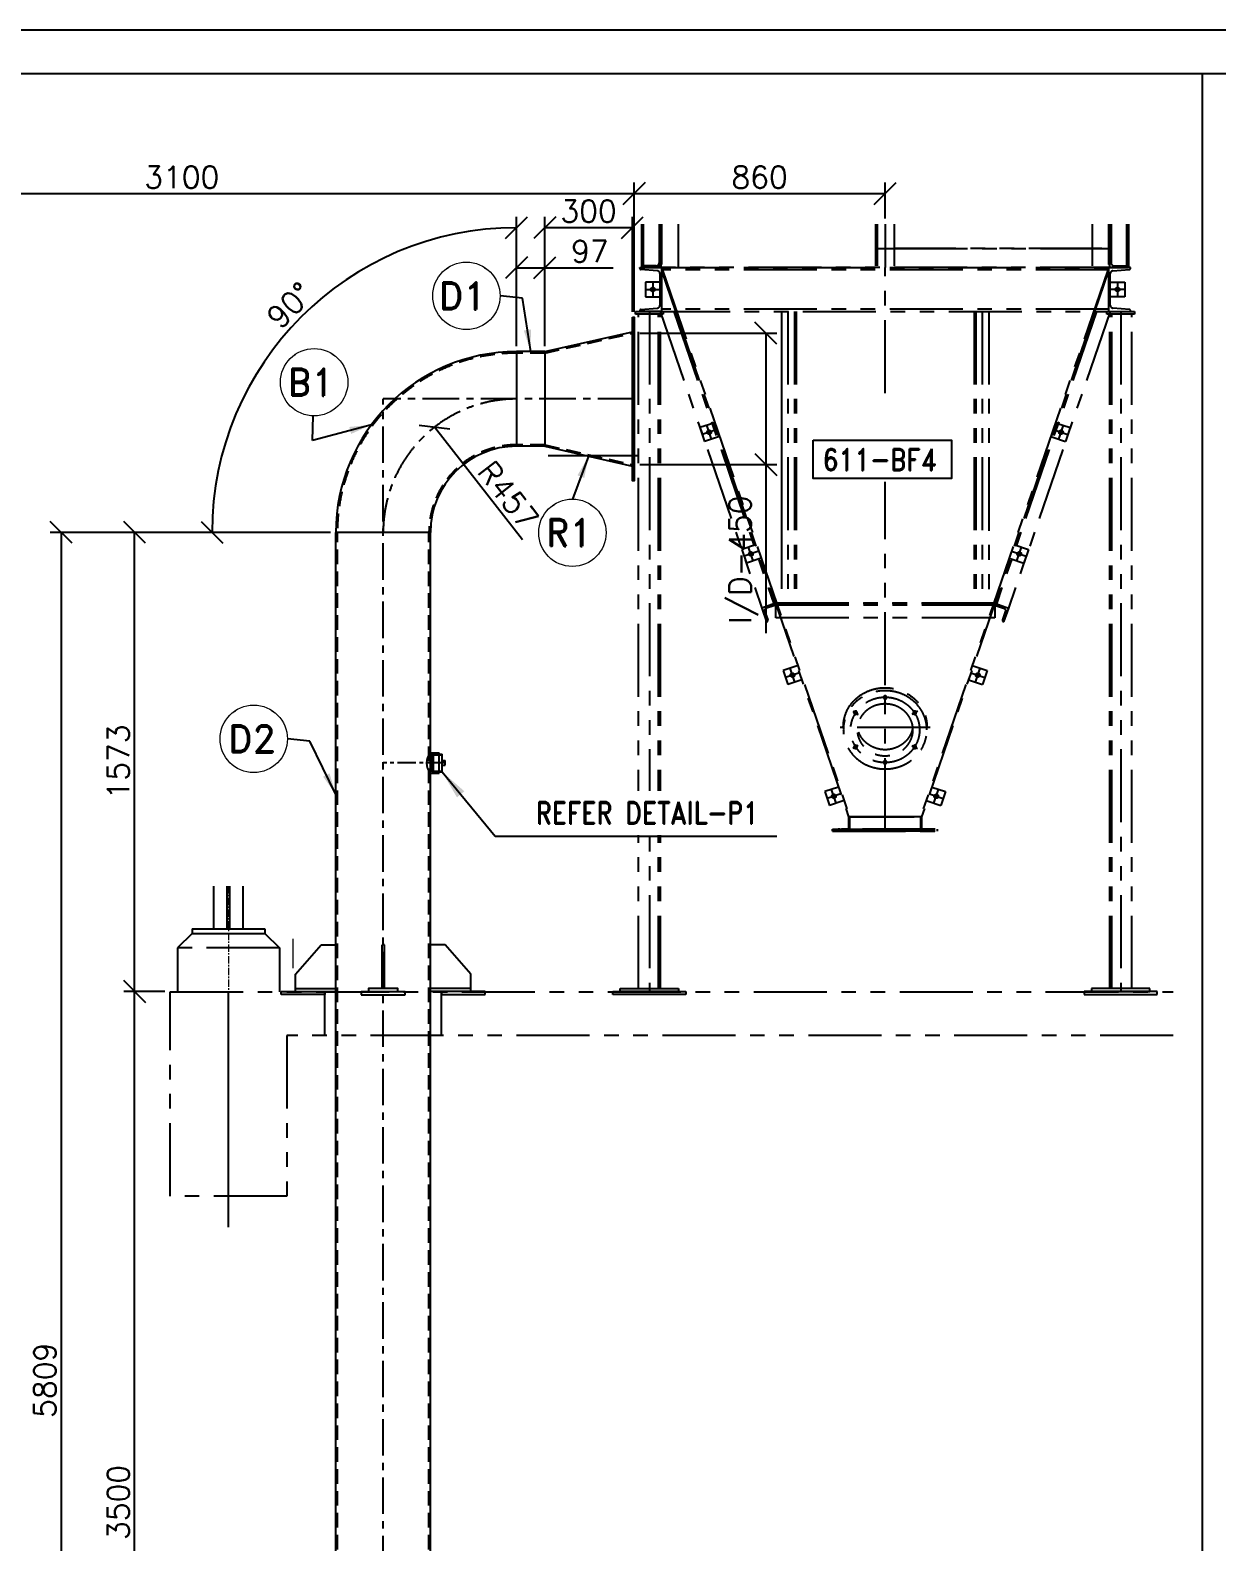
# Model space of a CAD drawing. Header units: inches. Extents: x 0 to 157513, y -28488 to 35640.
# Drawn here: x 62654 to 70786, y 25285 to 35640 of the extents above; entities that cross this region are included whole.
import ezdxf

# ---------------------------------------------------------------- set-up
doc = ezdxf.new("R2010")
doc.units = ezdxf.units.IN
doc.header["$LTSCALE"] = 400
doc.header["$MEASUREMENT"] = 0
for name, pattern in [('0', [0]), ('CENTER', [2, 1.25, -0.25, 0.25, -0.25]), ('CONTINOUS', [0]), ('DASHED2', [0.375, 0.25, -0.125]), ('HIDDEN', [9.525, 6.35, -3.175]), ('HIDDEN2', [4.7625, 3.175, -1.5875]), ('PHANTOM', [2.5, 1.25, -0.25, 0.25, -0.25, 0.25, -0.25])]:
    doc.linetypes.add(name, pattern=pattern)
for name, color, linetype in [('BF', 8, 'PHANTOM'), ('cen', 1, 'CENTER'), ('DIM', 1, 'Continuous'), ('hid', 3, 'HIDDEN2'), ('STR', 8, 'PHANTOM')]:
    doc.layers.add(name, color=color, linetype=linetype)
doc.layers.add('bordertext', color=1, linetype='Continuous', lineweight=20)
doc.styles.add('RD', font='ROMAND.SHX')
doc.styles.add('ROMAND', font='romand.shx', dxfattribs={"width": 0.85})
doc.styles.add('ROMANS', font='romans')
doc.dimstyles.new('SAM2 60 SC', dxfattribs={"dimscale": 60, "dimtxt": 2.5, "dimasz": 2.5, "dimexe": 1.25, "dimexo": 0.625, "dimtad": 1, "dimtoh": 1, "dimdec": 0, "dimdsep": 46, "dimtxsty": 'ROMANS', "dimblk": 'OBLIQUE', "dimcen": 2.5, "dimclrd": 1, "dimclre": 1, "dimclrt": 256, "dimadec": 0, "dimazin": 2, "dimtfac": 1, "dimtdec": 0, "dimtofl": 0, "dimtmove": 0, "dimatfit": 3, "dimfxl": 1, "dimtolj": 1, "dimtzin": 0, "dimarcsym": 1})
doc.dimstyles.new('STANDARD$7', dxfattribs={"dimscale": 25, "dimtxt": 2.5, "dimasz": 2.5, "dimexe": 1.5, "dimexo": 1, "dimgap": 1, "dimtad": 1, "dimdec": 3, "dimzin": 12, "dimdsep": 46, "dimtxsty": 'ROMANS', "dimcen": 125, "dimclrd": 1, "dimclre": 1, "dimclrt": 7, "dimadec": 0, "dimazin": 3, "dimtp": 0.051, "dimtm": 0.032, "dimtfac": 0.6, "dimtdec": 3, "dimtmove": 0, "dimatfit": 3, "dimfxl": 1, "dimtvp": 1, "dimtolj": 1, "dimtzin": 0, "dimarcsym": 1})

# ---------------------------------------------------------------- blocks, each defined once
blk = doc.blocks.new('_OBLIQUE')
at = {"color": 0, "linetype": 'ByBlock'}
blk.add_line((-0.5, -0.5), (0.5, 0.5), dxfattribs=at)
blk = doc.blocks.new('*D189')
at = {"color": 1, "lineweight": -2}
for p, q in [((66831, 33564), (67770, 33564)), ((67695, 33564), (67695, 32664)), ((66831, 32664), (67770, 32664)), ((67695, 32664), (67695, 31510))]:
    blk.add_line(p, q, dxfattribs=at)
at = {"layer": 'Defpoints', "color": 0}
for p in [(66793, 33564), (66793, 32664), (67695, 32664)]:
    blk.add_point(p, dxfattribs=at)
at = {"color": 1, "lineweight": -2, "xscale": 150, "yscale": 150, "zscale": 150}
for p, rotation in [((67695, 33564), 90), ((67695, 32664), 270)]:
    blk.add_blockref('_OBLIQUE', p, dxfattribs=dict(at, rotation=rotation))
at = {"insert": (67544, 32012), "char_height": 150, "attachment_point": 5, "rotation": 90, "style": 'ROMANS'}
blk.add_mtext('\\A1;I/D-450', dxfattribs=at)
blk = doc.blocks.new('*D190')
at = {"color": 1, "lineweight": -2}
for p, q in [((66181, 33475), (66181, 34362)), ((66781, 34287), (66181, 34287)), ((66781, 33711), (66781, 34362))]:
    blk.add_line(p, q, dxfattribs=at)
at = {"layer": 'Defpoints', "color": 0}
for p in [(66181, 34287), (66781, 33674), (66181, 33438, 0)]:
    blk.add_point(p, dxfattribs=at)
at = {"color": 1, "lineweight": -2, "xscale": 150, "yscale": 150, "zscale": 150, "rotation": 180}
blk.add_blockref('_OBLIQUE', (66181, 34287), dxfattribs=at)
at = {"color": 1, "lineweight": -2, "xscale": 150, "yscale": 150, "zscale": 150}
blk.add_blockref('_OBLIQUE', (66781, 34287), dxfattribs=at)
at = {"insert": (66481, 34400), "char_height": 150, "attachment_point": 5, "style": 'ROMANS'}
blk.add_mtext('\\A1;300', dxfattribs=at)
blk = doc.blocks.new('*D191')
at = {"color": 1, "lineweight": -2}
for p, q in [((65987, 33475), (65987, 34088)), ((66181, 33475), (66181, 34088)), ((65987, 34013), (66181, 34013)), ((66181, 34013), (66649, 34013))]:
    blk.add_line(p, q, dxfattribs=at)
at = {"layer": 'Defpoints', "color": 0}
for p in [(65987, 34013), (65987, 33438, 0), (66181, 33438, 0)]:
    blk.add_point(p, dxfattribs=at)
at = {"color": 1, "lineweight": -2, "xscale": 150, "yscale": 150, "zscale": 150, "rotation": 180}
blk.add_blockref('_OBLIQUE', (65987, 34013), dxfattribs=at)
at = {"color": 1, "lineweight": -2, "xscale": 150, "yscale": 150, "zscale": 150}
blk.add_blockref('_OBLIQUE', (66181, 34013), dxfattribs=at)
at = {"insert": (66490, 34125), "char_height": 150, "attachment_point": 5, "style": 'ROMANS'}
blk.add_mtext('\\A1;97', dxfattribs=at)
blk = doc.blocks.new('*D192')
at = {"color": 1, "lineweight": -2}
for p, q in [((65987, 33475), (65987, 34362)), ((64712, 32200), (63825, 32200))]:
    blk.add_line(p, q, dxfattribs=at)
blk.add_arc((65987, 32200), 2087, 90, 180, dxfattribs=at)
at = {"layer": 'Defpoints', "color": 0}
for p in [(64943, 34007), (65987, 33438, 0), (64749, 32200, 0), (65987, 32200, 0)]:
    blk.add_point(p, dxfattribs=at)
at = {"color": 1, "lineweight": -2, "xscale": 150, "yscale": 150, "zscale": 150}
blk.add_blockref('_OBLIQUE', (65987, 34287), dxfattribs=at)
at = {"color": 1, "lineweight": -2, "xscale": 150, "yscale": 150, "zscale": 150, "rotation": 270.0000000000002}
blk.add_blockref('_OBLIQUE', (63900, 32200), dxfattribs=at)
at = {"insert": (64432, 33755), "char_height": 150, "attachment_point": 5, "rotation": 45, "style": 'ROMANS'}
blk.add_mtext('\\A1;90°', dxfattribs=at)
blk = doc.blocks.new('*D193')
at = {"color": 1, "lineweight": -2}
for p, q in [((64712, 32200), (62792, 32200)), ((62867, 32200), (62867, 20582)), ((64712, 20582), (62792, 20582))]:
    blk.add_line(p, q, dxfattribs=at)
at = {"layer": 'Defpoints', "color": 0}
for p in [(64749, 32200, 0), (62867, 20582), (64749, 20582, 0)]:
    blk.add_point(p, dxfattribs=at)
at = {"color": 1, "lineweight": -2, "xscale": 150, "yscale": 150, "zscale": 150}
for p, rotation in [((62867, 32200), 90), ((62867, 20582), 270)]:
    blk.add_blockref('_OBLIQUE', p, dxfattribs=dict(at, rotation=rotation))
at = {"insert": (62755, 26391), "char_height": 150, "attachment_point": 5, "rotation": 90, "style": 'ROMANS'}
blk.add_mtext('\\A1;5809', dxfattribs=at)
blk = doc.blocks.new('*D99')
at = {"color": 1, "lineweight": -2}
for p, q in [((64336, 32200), (63295, 32200)), ((63370, 29054), (63370, 32200)), ((63576, 29054), (63295, 29054))]:
    blk.add_line(p, q, dxfattribs=at)
at = {"layer": 'Defpoints', "color": 0}
for p in [(63370, 32200), (64373, 32200), (63613, 29054, 38)]:
    blk.add_point(p, dxfattribs=at)
at = {"color": 1, "lineweight": -2, "xscale": 150, "yscale": 150, "zscale": 150}
for p, rotation in [((63370, 32200), 90), ((63370, 29054), 270)]:
    blk.add_blockref('_OBLIQUE', p, dxfattribs=dict(at, rotation=rotation))
at = {"insert": (63258, 30627), "char_height": 150, "attachment_point": 5, "rotation": 90, "style": 'ROMANS'}
blk.add_mtext('\\A1;1573', dxfattribs=at)
blk = doc.blocks.new('*D100')
at = {"color": 1, "lineweight": -2}
for p, q in [((63576, 29054), (63295, 29054)), ((63370, 22053), (63370, 29054)), ((63862, 22053), (63295, 22053))]:
    blk.add_line(p, q, dxfattribs=at)
at = {"layer": 'Defpoints', "color": 0}
for p in [(63370, 29054), (63613, 29054, 38), (63900, 22053)]:
    blk.add_point(p, dxfattribs=at)
at = {"color": 1, "lineweight": -2, "xscale": 150, "yscale": 150, "zscale": 150}
for p, rotation in [((63370, 29054), 90), ((63370, 22053), 270)]:
    blk.add_blockref('_OBLIQUE', p, dxfattribs=dict(at, rotation=rotation))
at = {"insert": (63258, 25554), "char_height": 150, "attachment_point": 5, "rotation": 90, "style": 'ROMANS'}
blk.add_mtext('\\A1;3500', dxfattribs=at)
blk = doc.blocks.new('*D197')
at = {"color": 1, "lineweight": -2}
for p, q in [((60593, 33151), (60593, 34596)), ((66793, 33711), (66793, 34596)), ((60593, 34521), (66793, 34521))]:
    blk.add_line(p, q, dxfattribs=at)
at = {"layer": 'Defpoints', "color": 0}
for p in [(66793, 34521), (66793, 33674), (60593, 33114, 0)]:
    blk.add_point(p, dxfattribs=at)
at = {"color": 1, "lineweight": -2, "xscale": 150, "yscale": 150, "zscale": 150, "rotation": 180}
blk.add_blockref('_OBLIQUE', (60593, 34521), dxfattribs=at)
at = {"color": 1, "lineweight": -2, "xscale": 150, "yscale": 150, "zscale": 150}
blk.add_blockref('_OBLIQUE', (66793, 34521), dxfattribs=at)
at = {"insert": (63693, 34633), "char_height": 150, "attachment_point": 5, "style": 'ROMANS'}
blk.add_mtext('\\A1;3100', dxfattribs=at)
blk = doc.blocks.new('*D198')
at = {"color": 1, "lineweight": -2}
for p, q in [((66793, 33711), (66793, 34596)), ((68513, 34349), (68513, 34596)), ((66793, 34521), (68513, 34521))]:
    blk.add_line(p, q, dxfattribs=at)
at = {"layer": 'Defpoints', "color": 0}
for p in [(68513, 34521), (68513, 34312), (66793, 33674)]:
    blk.add_point(p, dxfattribs=at)
at = {"color": 1, "lineweight": -2, "xscale": 150, "yscale": 150, "zscale": 150, "rotation": 180}
blk.add_blockref('_OBLIQUE', (66793, 34521), dxfattribs=at)
at = {"color": 1, "lineweight": -2, "xscale": 150, "yscale": 150, "zscale": 150}
blk.add_blockref('_OBLIQUE', (68513, 34521), dxfattribs=at)
at = {"insert": (67653, 34633), "char_height": 150, "attachment_point": 5, "style": 'ROMANS'}
blk.add_mtext('\\A1;860', dxfattribs=at)
blk = doc.blocks.new('*D113')
at = {"color": 1, "lineweight": -2}
blk.add_line((66028, 32148), (65424, 32920), dxfattribs=at)
at = {"layer": 'Defpoints', "color": 0}
for p in [(65424, 32920, 0), (65987, 32200, 0)]:
    blk.add_point(p, dxfattribs=at)
at = {"color": 1, "lineweight": -2, "xscale": 150, "yscale": 150, "zscale": 150, "rotation": 128.059806357429}
blk.add_blockref('_OBLIQUE', (65424, 32920), dxfattribs=at)
at = {"insert": (65931, 32455), "char_height": 150, "attachment_point": 5, "rotation": 308.0598, "style": 'ROMANS'}
blk.add_mtext('\\A1;R457', dxfattribs=at)
blk = doc.blocks.new('A1 title blck promac')
at = {"color": 4, "linetype": '0'}
blk.add_lwpolyline([(2099534, -476612), (2149994, -476612), (2149994, -440972), (2099534, -440972)], close=True, dxfattribs=at)
blk.add_lwpolyline([(2100785, -476312), (2149694, -476312), (2149694, -441272), (2099834, -441272), (2099834, -470228)], dxfattribs=at)

msp = doc.modelspace()

# ---------------------------------------------------------------- linework, layer by layer
at = {"ltscale": 10}
for p, q in [((66181.1, 33437.9, 0), (66781.1, 33573.9)), ((65987.1, 33437.9, 0), (65987.1, 32789.9, 0)), ((66181.1, 33437.9, 0), (65987.1, 33437.9, 0)), ((66181.1, 33437.9, 0), (66181.1, 32789.9, 0)), ((66181.1, 32789.9, 0), (65987.1, 32789.9, 0)), ((66181.1, 32789.9, 0), (66781.1, 32653.9)), ((64749.1, 20582.3, 0), (64749.1, 32199.9, 0)), ((65397.1, 32199.9, 0), (64749.1, 32199.9, 0)), ((65397.1, 20582.3, 0), (65397.1, 32199.9, 0))]:
    msp.add_line(p, q, dxfattribs=at)
at = {"color": 8, "ltscale": 10}
for p, q in [((65987.1, 32789.9, 0), (65987.1, 32789.9, 0)), ((66793.1, 32663.9), (66781.1, 32663.9))]:
    msp.add_line(p, q, dxfattribs=at)
at = {"color": 3, "linetype": 'HIDDEN', "ltscale": 0.25}
for p, q in [((65387.1, 30673, 0), (65407.1, 30673, 0)), ((65407.1, 30559.6, 0), (65407.1, 30680.2, 0)), ((65417.1, 30559.6, 0), (65417.1, 30680.2, 0)), ((65387.1, 30566.8, 0), (65407.1, 30566.8, 0))]:
    msp.add_line(p, q, dxfattribs=at)
at = {"linetype": 'CONTINOUS'}
for p, q in [((65397.1, 30549.6, 0), (65397.1, 30690.2, 0)), ((65397.1, 30690.2, 0), (65457.1, 30690.2, 0)), ((65397.1, 30680.2, 0), (65397.1, 30680.2, 0)), ((65457.1, 30549.6, 0), (65457.1, 30690.2, 0)), ((65457.1, 30680.2, 0), (65477.1, 30680.2, 0)), ((65457.1, 30676.2, 0), (65477.1, 30676.2, 0)), ((65477.1, 30559.6, 0), (65477.1, 30680.2, 0)), ((65397.1, 30559.6, 0), (65397.1, 30559.6, 0)), ((65397.1, 30549.6, 0), (65457.1, 30549.6, 0)), ((65457.1, 30563.6, 0), (65477.1, 30563.6, 0)), ((65457.1, 30559.6, 0), (65477.1, 30559.6, 0)), ((65477.1, 30635.9, 0), (65497.1, 30635.9, 0)), ((65477.1, 30603.9, 0), (65497.1, 30603.9, 0)), ((65497.1, 30603.9, 0), (65497.1, 30635.9, 0))]:
    msp.add_line(p, q, dxfattribs=at)
at = {"color": 3, "linetype": 'HIDDEN', "ltscale": 0.05}
for p, q in [((65407.1, 30680.2, 0), (65457.1, 30680.2, 0)), ((65407.1, 30676.2, 0), (65457.1, 30676.2, 0)), ((65407.1, 30563.6, 0), (65457.1, 30563.6, 0)), ((65407.1, 30559.6, 0), (65457.1, 30559.6, 0))]:
    msp.add_line(p, q, dxfattribs=at)
at = {"color": 7, "ltscale": 10}
for p, q in [((64473.1, 29173.9, 0), (64649.1, 29373.9, 0)), ((64649.1, 29373.9, 0), (64749.1, 29373.9, 0)), ((65065.1, 29073.9, 0), (65065.1, 29373.9, 0)), ((65081.1, 29373.9, 0), (65065.1, 29373.9, 0)), ((65081.1, 29073.9, 0), (65081.1, 29373.9, 0)), ((65497.1, 29373.9, 0), (65397.1, 29373.9, 0)), ((65673.1, 29173.9, 0), (65497.1, 29373.9, 0)), ((64473.1, 29053.9, 0), (64473.1, 29173.9, 0)), ((65673.1, 29053.9, 0), (65673.1, 29173.9, 0)), ((64473.1, 29073.9, 0), (64749.1, 29073.9, 0)), ((64473.1, 29053.9, 0), (64749.1, 29053.9, 0)), ((65673.1, 29073.9, 0), (65397.1, 29073.9, 0)), ((65673.1, 29053.9, 0), (65397.1, 29053.9, 0))]:
    msp.add_line(p, q, dxfattribs=at)
at = {"ltscale": 10}
msp.add_lwpolyline([(66781.1, 33673.9), (66793.1, 33673.9), (66793.1, 32553.9), (66781.1, 32553.9)], close=True, dxfattribs=at)
at = {"color": 7, "ltscale": 10}
msp.add_lwpolyline([(64973.1, 29053.9), (65173.1, 29053.9), (65173.1, 29073.9), (64973.1, 29073.9)], close=True, dxfattribs=at)
at = {"ltscale": 10}
for radius in [1238, 590]:
    msp.add_arc((65987.1, 32199.9, 0), radius, 90, 180, dxfattribs=at)
at = {"linetype": 'CONTINOUS'}
msp.add_arc((65476.6, 30619.9, 0), 106.2, 138.53778, 221.46222, dxfattribs=at)
at = {"layer": 'BF'}
for p, q in [((66846.1, 34017.9), (66846.1, 34311.9)), ((66858.1, 34025.9), (66858.1, 34311.9)), ((66964.1, 34311.9), (66964.1, 34013.9)), ((66976.1, 34311.9), (66976.1, 34033.9)), ((66981.1, 34311.9), (66981.1, 34033.9)), ((67094.1, 34311.9), (67094.1, 34143.9)), ((68448.1, 34311.9), (68448.1, 34025.9)), ((68460.1, 34025.9), (68460.1, 34311.9)), ((68513.1, 34311.9), (68513.1, 34013.9)), ((68578.1, 34025.9), (68578.1, 34311.9)), ((69932.1, 34311.9), (69932.1, 34143.9)), ((70045.1, 34311.9), (70045.1, 34033.9)), ((70050.1, 34311.9), (70050.1, 34013.9)), ((70062.1, 34311.9), (70062.1, 34135.9)), ((70168.1, 34311.9), (70168.1, 34025.9)), ((70180.1, 34311.9), (70180.1, 34017.9)), ((66846.1, 34147.8), (66846.1, 34247.8)), ((66964.1, 34135.9), (66964.1, 34045.9)), ((66976.1, 34143.9), (66972.1, 34143.9)), ((66976.1, 34143.9), (66976.1, 34013.9)), ((67094.1, 34143.9), (67094.1, 34013.9)), ((68448.1, 34143.9), (68578.1, 34143.9)), ((68578.1, 34143.9), (69578.1, 34143.9)), ((68578.1, 34143.9), (70050.1, 34143.9)), ((68578.1, 34143.9), (69641.1, 34143.9)), ((69998.1, 34143.9), (68578.1, 34143.9)), ((69998.1, 34143.9), (69143.1, 34143.9)), ((69932.1, 34143.9), (69932.1, 34025.9)), ((70050.1, 34143.9), (70054.1, 34143.9)), ((70050.1, 34143.9), (70050.1, 34013.9)), ((70062.1, 34135.9), (70062.1, 34045.9)), ((66846.1, 34017.9), (66846.1, 34013.9)), ((66976.1, 34013.9), (66846.1, 34013.9)), ((66944.1, 34025.9), (66854.1, 34025.9)), ((66945.1, 34013.9), (70081.1, 34013.9)), ((66945.1, 34013.9), (70081.1, 34013.9)), ((70076.1, 34013.9), (66950.1, 34013.9)), ((70076.1, 34013.9), (66950.1, 34013.9)), ((66976.1, 34033.9), (66981.1, 34033.9)), ((70045.1, 33998.9), (66981.1, 33998.9)), ((66981.1, 33993.9), (66987.4, 33996.2)), ((66981.1, 33993.9), (67077, 33713.9)), ((66987.4, 33996.2), (68270.1, 30251.9)), ((68513.1, 30153.9), (68513.1, 34013.9)), ((70038.7, 33996.2), (68756, 30251.9)), ((70045.1, 33993.9), (69949.1, 33713.9)), ((70045.1, 33993.9), (70038.7, 33996.2)), ((70050.1, 34033.9), (70045.1, 34033.9)), ((70045.1, 33993.9), (70045.1, 33993.9)), ((70050.1, 34013.9), (70180.1, 34013.9)), ((70082.1, 34025.9), (70172.1, 34025.9)), ((70180.1, 34017.9), (70180.1, 34013.9)), ((66870.3, 33863.9), (66970.3, 33863.9)), ((66920.3, 33913.9), (66920.3, 33813.9)), ((70155.9, 33863.9), (70055.9, 33863.9)), ((70105.9, 33913.9), (70105.9, 33813.9)), ((66803.1, 33693.9), (66803.1, 33713.9)), ((66803.1, 33713.9), (66993.1, 33713.9)), ((66993.1, 33693.9), (66803.1, 33693.9)), ((66823.1, 29073.9), (66823.1, 33693.9)), ((66898.1, 33713.9), (66898.1, 29053.9)), ((66950.1, 33713.9), (70083.8, 33713.9)), ((66959.1, 29073.9), (66959.1, 33693.9)), ((66971.3, 33713.9), (67667.8, 31680.8)), ((66973.1, 29073.9), (66973.1, 33693.9)), ((70045.1, 33728.9), (66981.1, 33728.9)), ((66993.1, 33713.9), (66993.1, 33693.9)), ((67064.3, 33713.9), (67750.8, 31710)), ((67077, 33713.9), (68263.1, 30251.8)), ((67803.1, 33713.9), (67803.1, 31713.9)), ((67847.1, 33713.9), (67847.1, 31713.9)), ((67891.1, 33713.9), (67891.1, 31713.9)), ((67903.1, 33713.9), (67903.1, 31713.9)), ((69949.1, 33713.9), (68763.1, 30251.8)), ((69123.1, 33713.9), (69123.1, 31713.9)), ((69135.1, 33713.9), (69135.1, 31713.9)), ((69179.1, 33713.9), (69179.1, 31713.9)), ((69223.1, 33713.9), (69223.1, 31901.3)), ((69961.8, 33713.9), (69275.3, 31710)), ((70054.8, 33713.9), (69358.3, 31680.8)), ((70033.1, 33693.9), (70033.1, 33713.9)), ((70033.1, 33713.9), (70223.1, 33713.9)), ((70223.1, 33693.9), (70033.1, 33693.9)), ((70053.1, 29073.9), (70053.1, 33693.9)), ((70067.1, 29073.9), (70067.1, 33693.9)), ((70128.1, 33713.9), (70128.1, 29053.9)), ((70203.1, 29073.9), (70203.1, 33693.9)), ((70223.1, 33713.9), (70223.1, 33693.9)), ((66793.1, 33563.9), (66781.1, 33563.9)), ((67803.1, 33213.9), (67803.1, 31901.3)), ((67339, 32949), (67244.2, 32917.2)), ((67323.3, 32838.3), (67291.5, 32933.1)), ((69687.1, 32949), (69781.9, 32917.2)), ((69702.8, 32838.3), (69734.6, 32933.1)), ((67244.2, 32917.2), (67276, 32822.4)), ((67355.2, 32901.7), (67260.4, 32869.9)), ((67370.8, 32854.2), (67276, 32822.4)), ((69655.3, 32854.2), (69750.1, 32822.4)), ((69670.9, 32901.7), (69765.7, 32869.9)), ((69781.9, 32917.2), (69750.1, 32822.4)), ((69223.1, 32711.1), (69223.1, 31713.9)), ((67625.1, 32115.3), (67530.3, 32083.5)), ((69401, 32115.3), (69495.8, 32083.5)), ((67530.3, 32083.5), (67562.1, 31988.7)), ((67640.9, 32067.8), (67546.2, 32036.1)), ((67656.9, 32020.5), (67562.1, 31988.7)), ((67609.4, 32004.5), (67577.6, 32099.4)), ((69369.2, 32020.5), (69464, 31988.7)), ((69385.2, 32067.8), (69479.9, 32036.1)), ((69416.7, 32004.5), (69448.5, 32099.4)), ((69495.8, 32083.5), (69464, 31988.7)), ((67762.1, 31713.9), (67667.8, 31680.8)), ((67762.1, 31713.9), (67667.8, 31680.8)), ((67756.7, 31699.3), (67694.4, 31677.5)), ((69264, 31713.9), (67762.1, 31713.9)), ((67762.1, 31713.9), (69264, 31713.9)), ((67762.1, 31713.9), (67762.1, 31613.9)), ((69264, 31701.9), (67762.1, 31701.9)), ((69264, 31713.9), (69264, 31613.9)), ((69264, 31713.9), (69358.3, 31680.8)), ((69264, 31713.9), (69358.3, 31680.8)), ((69269.4, 31699.3), (69331.7, 31677.5)), ((67667.8, 31680.8), (67700.9, 31586.5)), ((67687.1, 31662.2), (67708.9, 31599.9)), ((67702.8, 31587.1), (67700.9, 31586.5)), ((69264, 31613.9), (67762.1, 31613.9)), ((69339.1, 31662.2), (69317.2, 31599.9)), ((69323.3, 31587.1), (69325.2, 31586.5)), ((69358.3, 31680.8), (69325.2, 31586.5)), ((67909.5, 31285.3), (67814.7, 31253.5)), ((69116.6, 31285.3), (69211.5, 31253.5)), ((67814.7, 31253.5), (67846.5, 31158.7)), ((67925.2, 31237.8), (67830.6, 31206.1)), ((67941.3, 31190.5), (67846.5, 31158.7)), ((67893.7, 31174.5), (67861.9, 31269.4)), ((69084.8, 31190.5), (69179.7, 31158.7)), ((69100.9, 31237.8), (69195.6, 31206.1)), ((69132.4, 31174.5), (69164.2, 31269.4)), ((69211.5, 31253.5), (69179.7, 31158.7)), ((68291.1, 30974.9), (68329.4, 30952.8)), ((68735, 30974.9), (68696.7, 30952.8)), ((68820.9, 30862.1), (68205.2, 30862.1)), ((68329.4, 30740.8), (68291.1, 30718.7)), ((68696.7, 30740.8), (68735, 30718.7)), ((68193.8, 30455.3), (68099, 30423.5)), ((68832.3, 30455.3), (68927.1, 30423.5)), ((68099, 30423.5), (68130.8, 30328.7)), ((68209.6, 30407.8), (68114.9, 30376.1)), ((68225.6, 30360.5), (68130.8, 30328.7)), ((68178.1, 30344.5), (68146.3, 30439.4)), ((68800.5, 30360.5), (68895.3, 30328.7)), ((68816.5, 30407.8), (68911.2, 30376.1)), ((68848, 30344.5), (68879.8, 30439.4)), ((68927.1, 30423.5), (68895.3, 30328.7)), ((68263.1, 30251.8), (68713.1, 30251.8)), ((68763.1, 30251.8), (68263.1, 30251.8)), ((68263.1, 30251.8), (68263.1, 30153.9)), ((68263.1, 30251.8), (68263.1, 30153.9)), ((68269.8, 30251.8), (68269.8, 30153.9)), ((68756.3, 30251.8), (68756.3, 30153.9)), ((68763.1, 30251.8), (68763.1, 30153.9)), ((68763.1, 30251.8), (68763.1, 30153.9)), ((68153.1, 30165.9), (68873.1, 30165.9)), ((68153.1, 30153.9), (68153.1, 30165.9)), ((68153.1, 30153.9), (68873.1, 30153.9)), ((68184.1, 30153.9), (68184.1, 30165.9)), ((68198.1, 30147.8), (68198.1, 30173.6)), ((68212.1, 30153.9), (68212.1, 30165.9)), ((68857.1, 30165.9), (68213.1, 30165.9)), ((68857.1, 30153.9), (68213.1, 30153.9)), ((68814.1, 30153.9), (68814.1, 30165.9)), ((68828.1, 30147.8), (68828.1, 30173.6)), ((68842.1, 30153.9), (68842.1, 30165.9)), ((68873.1, 30153.9), (68873.1, 30165.9)), ((63913.1, 29484.6, 43.3), (63913.1, 29776.8, 48.1)), ((64003.1, 29484.6, 43.4), (64003.1, 29776.8, 48.3)), ((64023.1, 29484.6, 43.4), (64023.1, 29776.8, 48.2)), ((64113.1, 29484.6, 43.3), (64113.1, 29776.8, 48.1)), ((63763.1, 29452.7, 36.5), (63663.1, 29352.7, 36.5)), ((63763.1, 29484.7, 36.5), (64263.1, 29484.7, 36.5)), ((63763.1, 29484.7, 36.5), (63763.1, 29452.7, 36.5)), ((63763.1, 29452.7, 36.5), (64263.1, 29452.7, 36.5)), ((64263.1, 29484.7, 36.5), (64263.1, 29452.7, 36.5)), ((64263.1, 29452.7, 36.5), (64363.1, 29352.7, 36.5)), ((64363.1, 29352.7, 36.5), (63663.1, 29352.7, 36.5)), ((63663.1, 29352.7, 36.5), (63663.1, 29052.7, 36.5)), ((64363.1, 29352.7, 36.5), (64363.1, 29052.7, 36.5)), ((63613.1, 27652.7, 38.4), (63613.1, 29052.7, 38.4)), ((64673.1, 28753.9, 0), (64673.1, 29053.9, 0)), ((65473.1, 28753.9, 0), (65473.1, 29053.9, 0)), ((66648.1, 29033.9), (66648.1, 29053.9)), ((66648.1, 29053.9), (67148.1, 29053.9)), ((67148.1, 29033.9), (66648.1, 29033.9)), ((66698.1, 29053.9), (66698.1, 29073.9)), ((66698.1, 29073.9), (67098.1, 29073.9)), ((67098.1, 29053.9), (66698.1, 29053.9)), ((67098.1, 29073.9), (67098.1, 29053.9)), ((67148.1, 29053.9), (67148.1, 29033.9)), ((70378.1, 29053.9), (69878.1, 29053.9)), ((69878.1, 29053.9), (69878.1, 29033.9)), ((69878.1, 29033.9), (70378.1, 29033.9)), ((70328.1, 29073.9), (69928.1, 29073.9)), ((69928.1, 29073.9), (69928.1, 29053.9)), ((69928.1, 29053.9), (70328.1, 29053.9)), ((70328.1, 29053.9), (70328.1, 29073.9)), ((70378.1, 29033.9), (70378.1, 29053.9)), ((64413.1, 28752.7, 38.4), (64413.1, 27652.7, 38.4)), ((64413.1, 27652.7, 38.4), (63613.1, 27652.7, 38.4))]:
    msp.add_line(p, q, dxfattribs=at)
at = {"layer": 'BF', "linetype": 'CENTER', "lineweight": 9, "ltscale": 0.1}
msp.add_line((64013.1, 29776.8, 48.1), (64013.1, 29052.7, 36.5), dxfattribs=at)
at = {"layer": 'BF', "lineweight": 13}
msp.add_line((64457.1, 29215.4, 20.3), (64457.1, 29415.3, 20.3), dxfattribs=at)
at = {"layer": 'BF', "linetype": 'CENTER', "ltscale": 20}
msp.add_line((64013.1, 27440.9, 19.2), (64013.1, 29053.3, 19.2), dxfattribs=at)
at = {"layer": 'BF'}
for points in [[(66831.1, 33718.5, -0.3888787), (66838.4, 33726.5), (66952, 33736.4, 0.3888787), (66970.3, 33756.3), (66970.3, 33971.6, 0.3888787), (66952, 33991.5), (66838.4, 34001.4, -0.3888787), (66831.1, 34009.4), (66831.1, 34013.9), (66981.1, 34013.9), (66981.1, 33713.9), (66831.1, 33713.9)], [(70195.1, 33718.5, 0.3888787), (70187.8, 33726.5), (70074.1, 33736.4, -0.3888787), (70055.9, 33756.3), (70055.9, 33971.6, -0.3888787), (70074.1, 33991.5), (70187.8, 34001.4, 0.3888787), (70195.1, 34009.4), (70195.1, 34013.9), (70045.1, 34013.9), (70045.1, 33713.9), (70195.1, 33713.9)]]:
    msp.add_lwpolyline(points, format="xyb", close=True, dxfattribs=at)
for points in [[(66870.3, 33813.9), (66970.3, 33813.9), (66970.3, 33913.9), (66870.3, 33913.9)], [(70155.9, 33813.9), (70055.9, 33813.9), (70055.9, 33913.9), (70155.9, 33913.9)]]:
    msp.add_lwpolyline(points, close=True, dxfattribs=at)
for points, elevation in [([(64673.1, 29033.9), (64373.1, 29033.9), (64373.1, 29053.9), (64673.1, 29053.9)], 0), ([(64923.3, 29032.7), (65223.3, 29032.7), (65223.3, 29052.7), (64923.3, 29052.7)], 18.4), ([(65473.1, 29033.9), (65773.1, 29033.9), (65773.1, 29053.9), (65473.1, 29053.9)], 0)]:
    msp.add_lwpolyline(points, close=True, dxfattribs=dict(at, elevation=elevation))
for centre in [(66920.3, 33863.9), (70105.9, 33863.9), (67307.5, 32885.7), (69718.6, 32885.7), (67593.6, 32052), (69432.5, 32052), (67878, 31222), (69148.1, 31222), (68162.3, 30392), (68863.8, 30392)]:
    msp.add_circle(centre, 14, dxfattribs=at)
for centre, radius, start, end in [((66972.1, 34135.9), 8, 90, 180), ((70054.1, 34135.9), 8, 0, 90), ((66854.1, 34017.9), 8, 90, 180), ((66944.1, 34045.9), 20, 270, 0), ((70082.1, 34045.9), 20, 180, 270), ((70172.1, 34017.9), 8, 0, 90), ((67753.4, 31708.8), 10, 289.33426, 19.33426), ((69272.7, 31708.8), 10, 160.66574, 250.66574), ((67698.4, 31666.1), 12, 109.33426, 199.33426), ((67699.5, 31596.6), 10, 289.33426, 19.33426), ((69326.6, 31596.6), 10, 160.66574, 250.66574), ((69327.7, 31666.1), 12, 340.66574, 70.66574)]:
    msp.add_arc(centre, radius, start, end, dxfattribs=at)
at = {"layer": 'BF', "extrusion": (0, 0, -1)}
for centre, major_axis, start_param, end_param in [((68513.1, 30869.2), (-286.4, 0), -0.0315821, 3.1731748), ((68513.1, 30888.3), (190.9, 0), 0.1170026, 3.0245901)]:
    msp.add_ellipse(centre, major_axis=major_axis, ratio=0.9301634, start_param=start_param, end_param=end_param, dxfattribs=at)
for centre, major_axis, ratio in [((68513.1, 30846.8), (286.4, 0), 0.9359903), ((68513.1, 30846.8), (238.6, 0), 0.9301634), ((68513.1, 31068.8), (11.5, 0), 0.9301634), ((68310.3, 30963.9), (5.73, 9.92), 0.9301634), ((68513.1, 30846.8), (190.9, 0), 0.9301634), ((68715.8, 30963.9), (5.73, -9.92), 0.9301634), ((68310.3, 30729.7), (-5.73, 9.92), 0.9301634), ((68715.8, 30729.7), (-5.73, -9.92), 0.9301634), ((68513.1, 30624.8), (-11.5, 0), 0.9301634)]:
    msp.add_ellipse(centre, major_axis=major_axis, ratio=ratio, dxfattribs=at)
at = {"layer": 'cen', "ltscale": 0.5}
for p in [(66793.1, 33113.9), (65073.1, 19875.3, 0)]:
    msp.add_line(p, (65073.1, 33113.9, 0), dxfattribs=at)
at = {"layer": 'cen', "color": 8, "linetype": 'CONTINOUS'}
msp.add_line((66203.3, 32727), (66823.1, 32727), dxfattribs=at)
at = {"layer": 'cen', "ltscale": 0.25}
msp.add_line((65497.1, 30619.9, 0), (65073.1, 30619.9, 0), dxfattribs=at)
at = {"layer": 'cen', "ltscale": 0.5}
msp.add_arc((65987.1, 32199.9, 0), 914, 90, 180, dxfattribs=at)
at = {"layer": 'hid', "linetype": 'DASHED2'}
for p, q in [((66181.1, 33427.9, 0), (66781.1, 33563.9)), ((66181.1, 33427.9, 0), (65987.1, 33427.9, 0)), ((66181.1, 32799.9, 0), (65987.1, 32799.9, 0)), ((66181.1, 32799.9, 0), (66781.1, 32663.9)), ((64759.1, 20582.3, 0), (64759.1, 32199.9, 0)), ((65387.1, 20582.3, 0), (65387.1, 32199.9, 0))]:
    msp.add_line(p, q, dxfattribs=at)
for radius in [1228, 600]:
    msp.add_arc((65987.1, 32199.9, 0), radius, 90, 180, dxfattribs=at)
at = {"layer": 'STR'}
for p, q in [((63613.1, 29052.7, 38.4), (70487.3, 29052.7, -46.9)), ((70487.3, 28752.7, -3461.1), (64413.1, 28752.7, -3461.1))]:
    msp.add_line(p, q, dxfattribs=at)

# ---------------------------------------------------------------- texts
at = {"color": 7, "char_height": 187.5, "attachment_point": 3, "style": 'RD', "bg_fill": 2}
for s, insert in [('D1', (65782.7, 33914.7)), ('R1', (66509.2, 32291.7)), ('D2', (64337.8, 30879.6, 0))]:
    msp.add_mtext(s, dxfattribs=dict(at, insert=insert))

# ---------------------------------------------------------------- dimensions: what is measured, and where the dimension line sits
for base, p1, p2, picture, middle in [((68513.1, 34520.8), (66793.1, 33673.9), (68513.1, 34311.9), '*D198', (67653.1, 34633.3)), ((66181.1, 34287.1), (66781.1, 33673.9), (66181.1, 33437.9, 0), '*D190', (66481.1, 34399.6))]:
    dim = msp.add_linear_dim(base=base, p1=p1, p2=p2, dimstyle='SAM2 60 SC', override={"dimtoh": 0, "dimlfac": 0.5})
    dim.commit()
    dim.dimension.update_dxf_attribs({"geometry": picture, "text_midpoint": middle})
dim = msp.add_linear_dim(base=(67695.4, 32663.9), p1=(66793.1, 33563.9), p2=(66793.1, 32663.9), angle=90, text='I/D-<>', dimstyle='SAM2 60 SC', override={"dimtoh": 0, "dimlfac": 0.5})
dim.commit()
dim.dimension.update_dxf_attribs({"geometry": '*D189', "text_midpoint": (67543.6, 32012.2)})
dim = msp.add_linear_dim(base=(63370.3, 29053.9), p1=(63899.9, 22053.3), p2=(63613.1, 29053.9, 38.4), angle=90, dimstyle='SAM2 60 SC', override={"dimtoh": 0, "dimlfac": 0.5})
dim.commit()
dim.dimension.update_dxf_attribs({"geometry": '*D100', "text_midpoint": (63257.8, 25553.6)})

# ---------------------------------------------------------------- leaders
at = {"layer": 'DIM', "annotation_type": 0, "has_hookline": 1, "hookline_direction": 0, "text_width": 1651.4}
msp.add_leader([(65477.1, 30559.6), (65839.8, 30118.8), (66039.8, 30118.8)], dimstyle='STANDARD$7', override={"dimscale": 80, "dimexe": 1, "dimdec": 2, "dimpost": '', "dimcen": 0.9, "dimadec": 1, "dimtp": 0, "dimtm": 0, "dimtfac": 1, "dimtdec": 0, "dimatfit": 0, "dimfxl": 1.5, "dimtvp": 0, "dimtfillclr": 256}, dxfattribs=at)

# ---------------------------------------------------------------- next in the draw order: linework, layer by layer
at = {"layer": 'bordertext'}
for centre in [(65643.3, 33820.2), (66369.8, 32197.2), (64185.9, 30785.2, 0)]:
    msp.add_circle(centre, 231, dxfattribs=at)

# ---------------------------------------------------------------- next in the draw order: texts
at = {"color": 7, "insert": (64739.4, 33322.7), "char_height": 187.5, "attachment_point": 3, "style": 'RD', "bg_fill": 2}
msp.add_mtext('B1', dxfattribs=at)

# ---------------------------------------------------------------- next in the draw order: dimensions: what is measured, and where the dimension line sits
dim = msp.add_linear_dim(base=(65987.1, 34012.6), p1=(66181.1, 33437.9, 0), p2=(65987.1, 33437.9, 0), dimstyle='SAM2 60 SC', override={"dimtoh": 0, "dimlfac": 0.5})
dim.commit()
dim.dimension.update_dxf_attribs({"geometry": '*D191', "text_midpoint": (66490, 34012.6), "dimtype": 160})
dim = msp.add_radius_dim(center=(65987.1, 32199.9, 0), mpoint=(65423.6, 32919.6, 0), dimstyle='SAM2 60 SC', override={"dimtoh": 0, "dimlfac": 0.5})
dim.commit()
dim.dimension.update_dxf_attribs({"geometry": '*D113', "text_midpoint": (65842, 32385.2), "dimtype": 164})
for base, p1, p2, picture, middle in [((62867.4, 20582.3), (64749.1, 32199.9, 0), (64749.1, 20582.3, 0), '*D193', (62754.9, 26391.1)), ((63370.3, 32199.9), (63613.1, 29053.9, 38.4), (64373.1, 32199.9), '*D99', (63257.8, 30626.9))]:
    dim = msp.add_linear_dim(base=base, p1=p1, p2=p2, angle=90, dimstyle='SAM2 60 SC', override={"dimtoh": 0, "dimlfac": 0.5})
    dim.commit()
    dim.dimension.update_dxf_attribs({"geometry": picture, "text_midpoint": middle})

# ---------------------------------------------------------------- next in the draw order: leaders
for points, override in [([(66084.1, 33437.9, 0), (66027.5, 33804.6, 0), (65874.3, 33820.2, 0)], {"dimgap": 0.625, "dimtad": 0, "dimtoh": 0, "dimlfac": 0.5}), ([(66481.1, 32721.9, 0), (66369.8, 32428.2, 0)], {"dimgap": 0.625, "dimtad": 0}), ([(64749.1, 30402.9), (64570.1, 30769.5), (64416.9, 30785.2)], {"dimgap": 0.625, "dimtad": 0, "dimtoh": 0, "dimlfac": 0.5})]:
    msp.add_leader(points, dimstyle='SAM2 60 SC', override=override)

# ---------------------------------------------------------------- next in the draw order: linework, layer by layer
at = {"color": 8}
msp.add_lwpolyline([(55434.3, 14974.2), (68097.2, 14974.2), (70687.7, 14974.2), (70687.7, 35339.8)], dxfattribs=at)
at = {"layer": 'bordertext'}
msp.add_circle((64600, 33228.3), 231, dxfattribs=at)

# ---------------------------------------------------------------- next in the draw order: block references
msp.add_blockref('A1 title blck promac', (-2044400, 476612.3))

# ---------------------------------------------------------------- next in the draw order: dimensions: what is measured, and where the dimension line sits
dim = msp.add_linear_dim(base=(66793.1, 34520.8), p1=(60592.9, 33113.9, 0), p2=(66793.1, 33673.9), dimstyle='SAM2 60 SC', override={"dimtoh": 0, "dimlfac": 0.5})
dim.commit()
dim.dimension.update_dxf_attribs({"geometry": '*D197', "text_midpoint": (63693, 34633.3)})
dim = msp.add_angular_dim_3p(base=(64943.5, 34007.5), center=(65987.1, 32199.9, 0), p1=(65987.1, 33437.9, 0), p2=(64749.1, 32199.9, 0), dimstyle='SAM2 60 SC', override={"dimtoh": 0, "dimlfac": 0.5})
dim.commit()
dim.dimension.update_dxf_attribs({"geometry": '*D192', "text_midpoint": (64431.7, 33755.3)})

# ---------------------------------------------------------------- next in the draw order: leaders
msp.add_leader([(64992.1, 32936.6, 0), (64589.2, 32829.8, 0), (64593.8, 32997.4, 0)], dimstyle='SAM2 60 SC', override={"dimgap": 0.625, "dimtad": 0})

# ---------------------------------------------------------------- next in the draw order: texts
at = {"char_height": 150, "attachment_point": 1, "style": 'ROMAND', "bg_fill": 2}
for s, insert in [('\\P611-BF4', (68084.3, 33023, -231.6)), ('REFER DETAIL-P1', (66119.8, 30352.7))]:
    msp.add_mtext(s, dxfattribs=dict(at, insert=insert))

# ---------------------------------------------------------------- next in the draw order: linework, layer by layer
at = {"color": 1, "elevation": 23.4}
msp.add_lwpolyline([(68020.7, 32832.2), (68968, 32832.2), (68968, 32569.7), (68020.7, 32569.7)], close=True, dxfattribs=at)

doc.saveas('drawing.dxf')
